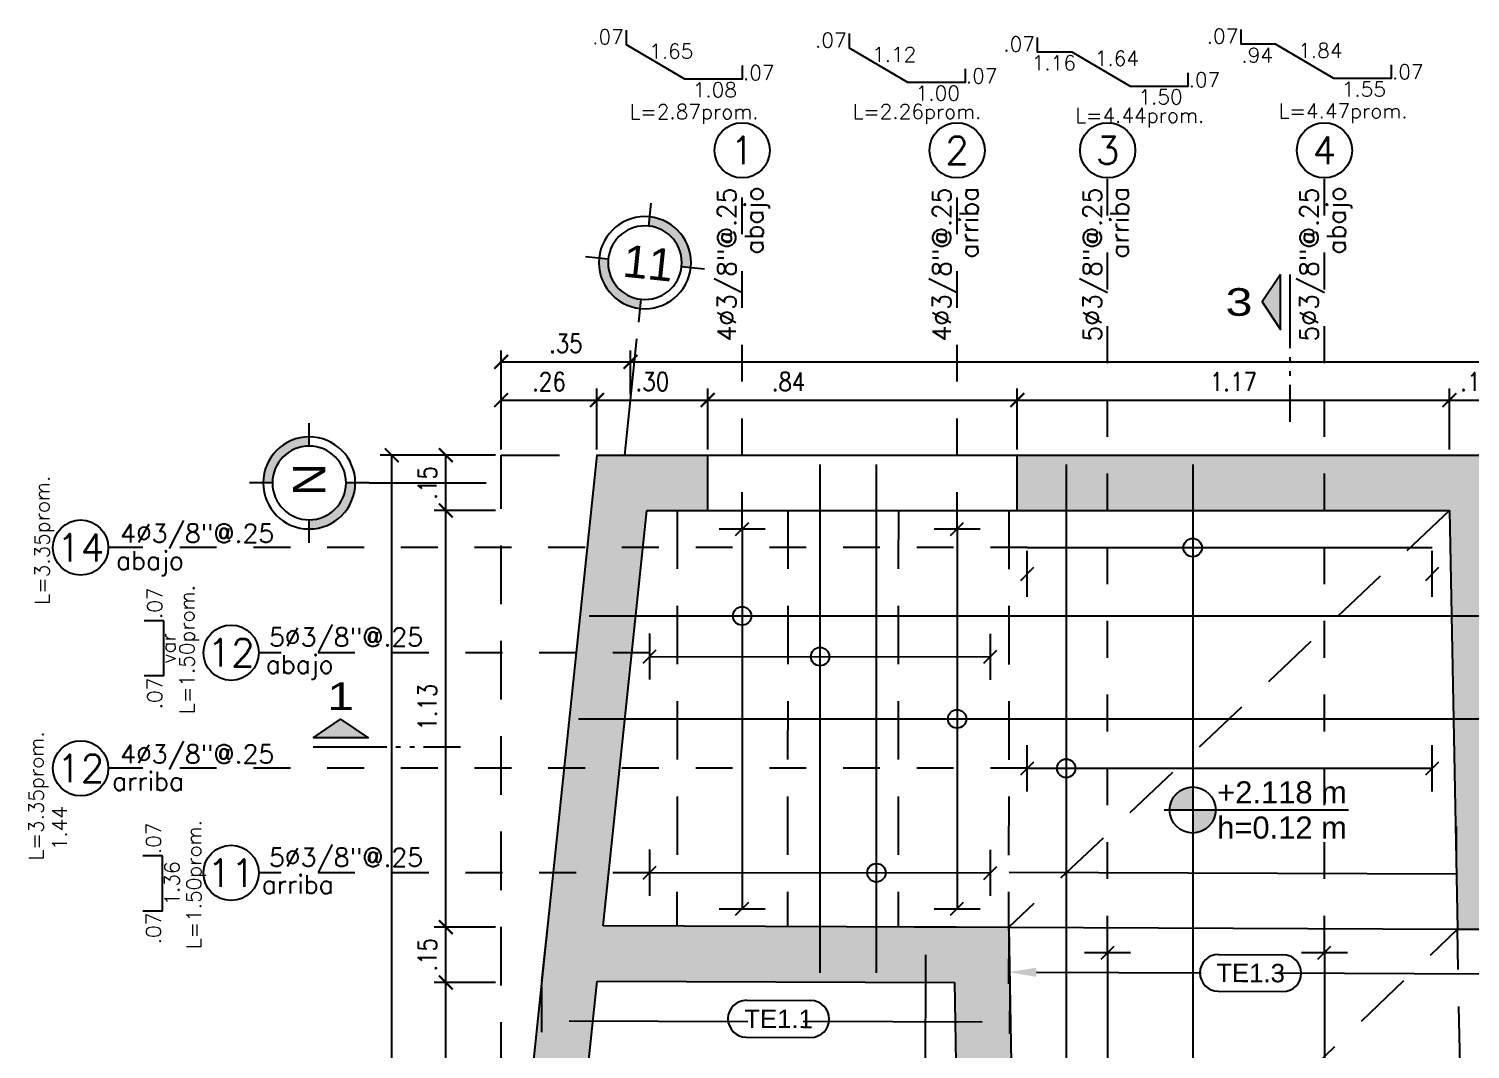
# Model space of a CAD drawing. Header units: millimetres. Extents: x -0.4 to 53.2, y 4.5 to 34.5.
# Drawn here: x 9.522 to 13.434, y 31.761 to 34.531 of the extents above; entities that cross this region are included whole.
import ezdxf
from ezdxf.enums import TextEntityAlignment as Align

# ---------------------------------------------------------------- set-up
doc = ezdxf.new("R2010")
doc.units = ezdxf.units.MM
doc.header["$LTSCALE"] = 0.05
for name, pattern in [('DASHDOT2', [12.7, 6.35, -3.175, 0, -3.175]), ('DOT2', [3.175, 0, -3.175]), ('HIDDEN2', [4.7625, 3.175, -1.5875])]:
    doc.linetypes.add(name, pattern=pattern)
for name, color, linetype in [('ACHURADO', 1, 'Continuous'), ('ACOTADO', 2, 'Continuous'), ('CANT_INVIS', 2, 'HIDDEN2'), ('CANT_VIS', 3, 'Continuous'), ('CONT_CORTE', 4, 'Continuous'), ('EJES', 1, 'DASHDOT2'), ('TEXTO_REFUERZO', 3, 'Continuous'), ('TXT_IND', 2, 'Continuous')]:
    doc.layers.add(name, color=color, linetype=linetype)
doc.styles.add('ACOTAMIENTOS', font='romans.shx', dxfattribs={"width": 0.85})
doc.styles.add('ARIAL', font='arial.ttf')
doc.styles.get("Standard").update_dxf_attribs({"font": 'romans.shx'})
doc.dimstyles.new('ACOTA_25', dxfattribs={"dimscale": 0.025, "dimtxt": 2, "dimasz": 1.5, "dimexe": 1.25, "dimexo": 0.625, "dimgap": 1, "dimtad": 1, "dimzin": 4, "dimdsep": 46, "dimtxsty": 'ACOTAMIENTOS', "dimblk1": 'ARCHTICK', "dimblk2": 'ARCHTICK', "dimsah": 1, "dimcen": 1.5, "dimclrd": 1, "dimclre": 1, "dimclrt": 256, "dimadec": 0, "dimazin": 0, "dimtfac": 1, "dimtofl": 0, "dimtmove": 2, "dimatfit": 3, "dimldrblk": 'ARCHTICK', "dimfxl": 0, "dimtolj": 1, "dimtzin": 0, "dimarcsym": 0})

# ---------------------------------------------------------------- blocks, each defined once
blk = doc.blocks.new('_ARCHTICK')
at = {"color": 0, "linetype": 'ByBlock', "const_width": 0.15}
blk.add_lwpolyline([(-0.5, -0.5), (0.5, 0.5)], dxfattribs=at)
blk = doc.blocks.new('*D270')
at = {"layer": 'ACOTADO', "color": 1, "lineweight": -2}
for p, q in [((10.7884, 31.9425), (10.6228, 31.9425)), ((10.6541, 30.9428), (10.6541, 31.9425)), ((10.7884, 30.9428), (10.6228, 30.9428))]:
    blk.add_line(p, q, dxfattribs=at)
at = {"layer": 'DEFPOINTS', "color": 0}
for p in [(10.6541, 31.9425), (10.804, 31.9425), (10.804, 30.9428)]:
    blk.add_point(p, dxfattribs=at)
at = {"layer": 'ACOTADO', "color": 1, "lineweight": -2, "xscale": 0.03750000000000001, "yscale": 0.03750000000000001, "zscale": 0.03750000000000001}
for p, rotation in [((10.6541, 31.9425), 90), ((10.6541, 30.9428), 270)]:
    blk.add_blockref('_ARCHTICK', p, dxfattribs=dict(at, rotation=rotation))
at = {"layer": 'ACOTADO', "insert": (10.6041, 31.5944), "char_height": 0.05, "attachment_point": 5, "rotation": 90, "style": 'ACOTAMIENTOS'}
blk.add_mtext('\\A1;1.00', dxfattribs=at)
blk = doc.blocks.new('*D271')
at = {"layer": 'ACOTADO', "color": 1, "lineweight": -2}
for p, q in [((10.7884, 32.0925), (10.6228, 32.0925)), ((10.6541, 31.9425), (10.6541, 32.0925)), ((10.7884, 31.9425), (10.6228, 31.9425))]:
    blk.add_line(p, q, dxfattribs=at)
at = {"layer": 'DEFPOINTS', "color": 0}
for p in [(10.6541, 32.0925), (10.804, 32.0925), (10.804, 31.9425)]:
    blk.add_point(p, dxfattribs=at)
at = {"layer": 'ACOTADO', "color": 1, "lineweight": -2, "xscale": 0.03750000000000001, "yscale": 0.03750000000000001, "zscale": 0.03750000000000001}
for p, rotation in [((10.6541, 32.0925), 90), ((10.6541, 31.9425), 270)]:
    blk.add_blockref('_ARCHTICK', p, dxfattribs=dict(at, rotation=rotation))
at = {"layer": 'ACOTADO', "insert": (10.6041, 32.0175), "char_height": 0.05, "attachment_point": 5, "rotation": 90, "style": 'ACOTAMIENTOS'}
blk.add_mtext('\\A1;.15', dxfattribs=at)
blk = doc.blocks.new('*D272')
at = {"layer": 'ACOTADO', "color": 1, "lineweight": -2}
for p, q in [((10.7884, 33.2233), (10.6228, 33.2233)), ((10.6541, 32.0925), (10.6541, 33.2233)), ((10.7884, 32.0925), (10.6228, 32.0925))]:
    blk.add_line(p, q, dxfattribs=at)
at = {"layer": 'DEFPOINTS', "color": 0}
for p in [(10.6541, 33.2233), (10.804, 33.2233), (10.804, 32.0925)]:
    blk.add_point(p, dxfattribs=at)
at = {"layer": 'ACOTADO', "color": 1, "lineweight": -2, "xscale": 0.03750000000000001, "yscale": 0.03750000000000001, "zscale": 0.03750000000000001}
for p, rotation in [((10.6541, 33.2233), 90), ((10.6541, 32.0925), 270)]:
    blk.add_blockref('_ARCHTICK', p, dxfattribs=dict(at, rotation=rotation))
at = {"layer": 'ACOTADO', "insert": (10.6041, 32.6897), "char_height": 0.05, "attachment_point": 5, "rotation": 90, "style": 'ACOTAMIENTOS'}
blk.add_mtext('\\A1;1.13', dxfattribs=at)
blk = doc.blocks.new('*D350')
at = {"layer": 'ACOTADO', "color": 1, "lineweight": -2}
for p, q in [((10.7884, 33.3733), (10.6228, 33.3733)), ((10.6541, 33.2233), (10.6541, 33.3733)), ((10.7884, 33.2233), (10.6228, 33.2233))]:
    blk.add_line(p, q, dxfattribs=at)
at = {"layer": 'DEFPOINTS', "color": 0}
for p in [(10.6541, 33.3733), (10.804, 33.3733), (10.804, 33.2233)]:
    blk.add_point(p, dxfattribs=at)
at = {"layer": 'ACOTADO', "color": 1, "lineweight": -2, "xscale": 0.03750000000000001, "yscale": 0.03750000000000001, "zscale": 0.03750000000000001}
for p, rotation in [((10.6541, 33.3733), 90), ((10.6541, 33.2233), 270)]:
    blk.add_blockref('_ARCHTICK', p, dxfattribs=dict(at, rotation=rotation))
at = {"layer": 'ACOTADO', "insert": (10.6041, 33.2983), "char_height": 0.05, "attachment_point": 5, "rotation": 90, "style": 'ACOTAMIENTOS'}
blk.add_mtext('\\A1;.15', dxfattribs=at)
blk = doc.blocks.new('*D354')
at = {"layer": 'ACOTADO', "color": 1, "lineweight": -2}
for p, q in [((10.804, 33.3889), (10.804, 33.5544)), ((10.804, 33.5232), (11.0641, 33.5232)), ((11.0641, 33.3889), (11.0641, 33.5544))]:
    blk.add_line(p, q, dxfattribs=at)
at = {"layer": 'DEFPOINTS', "color": 0}
for p in [(11.0641, 33.5232), (10.804, 33.3733), (11.0641, 33.3733)]:
    blk.add_point(p, dxfattribs=at)
at = {"layer": 'ACOTADO', "color": 1, "lineweight": -2, "xscale": 0.03750000000000001, "yscale": 0.03750000000000001, "zscale": 0.03750000000000001, "rotation": 180}
blk.add_blockref('_ARCHTICK', (10.804, 33.5232), dxfattribs=at)
at = {"layer": 'ACOTADO', "color": 1, "lineweight": -2, "xscale": 0.03750000000000001, "yscale": 0.03750000000000001, "zscale": 0.03750000000000001}
blk.add_blockref('_ARCHTICK', (11.0641, 33.5232), dxfattribs=at)
at = {"layer": 'ACOTADO', "insert": (10.934, 33.5732), "char_height": 0.05, "attachment_point": 5, "style": 'ACOTAMIENTOS'}
blk.add_mtext('\\A1;.26', dxfattribs=at)
blk = doc.blocks.new('*D355')
at = {"layer": 'ACOTADO', "color": 1, "lineweight": -2}
for p, q in [((11.0641, 33.3889), (11.0641, 33.5544)), ((11.0641, 33.5232), (11.3648, 33.5232)), ((11.3648, 33.3889), (11.3648, 33.5544))]:
    blk.add_line(p, q, dxfattribs=at)
at = {"layer": 'DEFPOINTS', "color": 0}
for p in [(11.3648, 33.5232), (11.0641, 33.3733), (11.3648, 33.3733)]:
    blk.add_point(p, dxfattribs=at)
at = {"layer": 'ACOTADO', "color": 1, "lineweight": -2, "xscale": 0.03750000000000001, "yscale": 0.03750000000000001, "zscale": 0.03750000000000001}
for p, rotation in [((11.0641, 33.5232), 180.0000000000032), ((11.3648, 33.5232), 3.256887993818641e-12)]:
    blk.add_blockref('_ARCHTICK', p, dxfattribs=dict(at, rotation=rotation))
at = {"layer": 'ACOTADO', "insert": (11.2145, 33.5732), "char_height": 0.05, "attachment_point": 5, "style": 'ACOTAMIENTOS'}
blk.add_mtext('\\A1;.30', dxfattribs=at)
blk = doc.blocks.new('*D356')
at = {"layer": 'ACOTADO', "color": 1, "lineweight": -2}
for p, q in [((11.3648, 33.3889), (11.3648, 33.5544)), ((11.3648, 33.5232), (12.2048, 33.5232)), ((12.2048, 33.3889), (12.2048, 33.5544))]:
    blk.add_line(p, q, dxfattribs=at)
at = {"layer": 'DEFPOINTS', "color": 0}
for p in [(12.2048, 33.5232), (11.3648, 33.3733), (12.2048, 33.3733)]:
    blk.add_point(p, dxfattribs=at)
at = {"layer": 'ACOTADO', "color": 1, "lineweight": -2, "xscale": 0.03750000000000001, "yscale": 0.03750000000000001, "zscale": 0.03750000000000001}
for p, rotation in [((11.3648, 33.5232), 180.0000000000032), ((12.2048, 33.5232), 3.256887993818641e-12)]:
    blk.add_blockref('_ARCHTICK', p, dxfattribs=dict(at, rotation=rotation))
at = {"layer": 'ACOTADO', "insert": (11.5839, 33.5732), "char_height": 0.05, "attachment_point": 5, "style": 'ACOTAMIENTOS'}
blk.add_mtext('\\A1;.84', dxfattribs=at)
blk = doc.blocks.new('*D357')
at = {"layer": 'ACOTADO', "color": 1, "lineweight": -2}
for p, q in [((12.2048, 33.3889), (12.2048, 33.5544)), ((12.2048, 33.5232), (13.3777, 33.5232)), ((13.3777, 33.3889), (13.3777, 33.5544))]:
    blk.add_line(p, q, dxfattribs=at)
at = {"layer": 'DEFPOINTS', "color": 0}
for p in [(13.3777, 33.5232), (12.2048, 33.3733), (13.3777, 33.3733)]:
    blk.add_point(p, dxfattribs=at)
at = {"layer": 'ACOTADO', "color": 1, "lineweight": -2, "xscale": 0.03750000000000001, "yscale": 0.03750000000000001, "zscale": 0.03750000000000001}
for p, rotation in [((12.2048, 33.5232), 180.0000000000032), ((13.3777, 33.5232), 3.256887993818641e-12)]:
    blk.add_blockref('_ARCHTICK', p, dxfattribs=dict(at, rotation=rotation))
at = {"layer": 'ACOTADO', "insert": (12.7913, 33.5732), "char_height": 0.05, "attachment_point": 5, "style": 'ACOTAMIENTOS'}
blk.add_mtext('\\A1;1.17', dxfattribs=at)
blk = doc.blocks.new('*D275')
at = {"layer": 'ACOTADO', "color": 1, "lineweight": -2}
for p, q in [((13.3777, 33.3889), (13.3777, 33.5544)), ((13.3777, 33.5232), (13.5277, 33.5232)), ((13.5277, 33.3889), (13.5277, 33.5544))]:
    blk.add_line(p, q, dxfattribs=at)
at = {"layer": 'DEFPOINTS', "color": 0}
for p in [(13.5277, 33.5232), (13.3777, 33.3733), (13.5277, 33.3733)]:
    blk.add_point(p, dxfattribs=at)
at = {"layer": 'ACOTADO', "color": 1, "lineweight": -2, "xscale": 0.03750000000000001, "yscale": 0.03750000000000001, "zscale": 0.03750000000000001}
for p, rotation in [((13.3777, 33.5232), 180.0000000000032), ((13.5277, 33.5232), 3.256887993818641e-12)]:
    blk.add_blockref('_ARCHTICK', p, dxfattribs=dict(at, rotation=rotation))
at = {"layer": 'ACOTADO', "insert": (13.4527, 33.5732), "char_height": 0.05, "attachment_point": 5, "style": 'ACOTAMIENTOS'}
blk.add_mtext('\\A1;.15', dxfattribs=at)
blk = doc.blocks.new('*D278')
at = {"layer": 'ACOTADO', "color": 1, "lineweight": -2}
for p, q in [((10.6384, 33.3733), (10.476, 33.3733)), ((10.5073, 30.8103), (10.5073, 33.3733)), ((10.6384, 30.8103), (10.476, 30.8103))]:
    blk.add_line(p, q, dxfattribs=at)
at = {"layer": 'DEFPOINTS', "color": 0}
for p in [(10.5073, 33.3733), (10.6541, 33.3733), (10.6541, 30.8103)]:
    blk.add_point(p, dxfattribs=at)
at = {"layer": 'ACOTADO', "color": 1, "lineweight": -2, "xscale": 0.03750000000000001, "yscale": 0.03750000000000001, "zscale": 0.03750000000000001}
for p, rotation in [((10.5073, 33.3733), 90), ((10.5073, 30.8103), 270)]:
    blk.add_blockref('_ARCHTICK', p, dxfattribs=dict(at, rotation=rotation))
at = {"layer": 'ACOTADO', "insert": (10.4573, 31.5944), "char_height": 0.05, "attachment_point": 5, "rotation": 90, "style": 'ACOTAMIENTOS'}
blk.add_mtext('\\A1;2.56', dxfattribs=at)
blk = doc.blocks.new('EJE')
at = {"layer": 'EJES', "linetype": 'Continuous'}
for points in [[(-0.25, 0), (-0.2, 0, -0.414214), (0, 0.2), (0, 0.25, 0.414214)], [(0.25, 0), (0.2, 0, -0.414214), (0, -0.2), (0, -0.25, 0.414214)]]:
    blk.add_hatch(color=256, dxfattribs=at).paths.add_polyline_path(points)
at = {"layer": 'EJES', "color": 1, "linetype": 'Continuous'}
for p, q in [((0, 0.2), (0, 0.325)), ((-0.2, 0), (-0.325, 0)), ((0.325, 0), (0.2, 0)), ((0, -0.325), (0, -0.2))]:
    blk.add_line(p, q, dxfattribs=at)
at = {"layer": 'EJES', "color": 3, "linetype": 'Continuous'}
for radius in [0.25, 0.2]:
    blk.add_circle((0, 0), radius, dxfattribs=at)
at = {"layer": 'EJES', "color": 4, "linetype": 'Continuous', "style": 'ARIAL'}
blk.add_attdef('EJE', text='', height=0.175, dxfattribs=at).set_placement((0, 0), align=Align.MIDDLE_CENTER)
blk = doc.blocks.new('*D280')
at = {"layer": 'ACOTADO', "color": 1, "lineweight": -2}
for p, q in [((10.804, 33.5388), (10.804, 33.6581)), ((11.1552, 33.5388), (11.1552, 33.6581)), ((10.804, 33.6268), (11.1552, 33.6268))]:
    blk.add_line(p, q, dxfattribs=at)
at = {"layer": 'DEFPOINTS', "color": 0}
for p in [(11.1552, 33.6268), (10.804, 33.5232), (11.1552, 33.5232)]:
    blk.add_point(p, dxfattribs=at)
at = {"layer": 'ACOTADO', "color": 1, "lineweight": -2, "xscale": 0.03750000000000001, "yscale": 0.03750000000000001, "zscale": 0.03750000000000001, "rotation": 180}
blk.add_blockref('_ARCHTICK', (10.804, 33.6268), dxfattribs=at)
at = {"layer": 'ACOTADO', "color": 1, "lineweight": -2, "xscale": 0.03750000000000001, "yscale": 0.03750000000000001, "zscale": 0.03750000000000001}
blk.add_blockref('_ARCHTICK', (11.1552, 33.6268), dxfattribs=at)
at = {"layer": 'ACOTADO', "insert": (10.9796, 33.6768), "char_height": 0.05, "attachment_point": 5, "style": 'ACOTAMIENTOS'}
blk.add_mtext('\\A1;.35', dxfattribs=at)
blk = doc.blocks.new('*D281')
at = {"layer": 'ACOTADO', "color": 1, "lineweight": -2}
for p, q in [((11.1552, 33.5388), (11.1552, 33.6581)), ((16.1568, 33.5388), (16.1568, 33.6581)), ((11.1552, 33.6268), (16.1568, 33.6268))]:
    blk.add_line(p, q, dxfattribs=at)
at = {"layer": 'DEFPOINTS', "color": 0}
for p in [(16.1568, 33.6268), (11.1552, 33.5232), (16.1568, 33.5232)]:
    blk.add_point(p, dxfattribs=at)
at = {"layer": 'ACOTADO', "color": 1, "lineweight": -2, "xscale": 0.03750000000000001, "yscale": 0.03750000000000001, "zscale": 0.03750000000000001}
for p, rotation in [((11.1552, 33.6268), 180.0000000000024), ((16.1568, 33.6268), 2.442665995363981e-12)]:
    blk.add_blockref('_ARCHTICK', p, dxfattribs=dict(at, rotation=rotation))
at = {"layer": 'ACOTADO', "insert": (13.656, 33.6768), "char_height": 0.05, "attachment_point": 5, "style": 'ACOTAMIENTOS'}
blk.add_mtext('\\A1;5.00', dxfattribs=at)
blk = doc.blocks.new('COTA25')
at = {"layer": 'TEXTO_REFUERZO', "color": 1}
blk.add_line((0, -0.0625), (0, 0.0625), dxfattribs=at)
at = {"layer": 'TEXTO_REFUERZO'}
blk.add_line((-0.0177, -0.0177), (0.0177, 0.0177), dxfattribs=at)
blk = doc.blocks.new('NIVEL-PLANTA')
at = {"layer": 'TXT_IND'}
for points in [[(-0.47, 0), (-0.345, 0), (-0.345, 0.125, 0.414214)], [(-0.345, -0.125, 0.414214), (-0.22, 0), (-0.345, 0)]]:
    blk.add_hatch(color=1, dxfattribs=at).paths.add_polyline_path(points)
for p, q in [((-0.345, 0.15), (-0.345, -0.15)), ((-0.5, 0), (0.5, 0)), ((-0.22, 0), (0.5, 0))]:
    blk.add_line(p, q, dxfattribs=at)
at = {"layer": 'TXT_IND', "color": 3}
blk.add_circle((-0.345, 0), 0.125, dxfattribs=at)
at = {"layer": 'TXT_IND', "style": 'ARIAL'}
blk.add_attdef('NIVEL', text='', height=0.12, dxfattribs=at).set_placement((0.14, 0), align=Align.BOTTOM_CENTER)
at = {"layer": 'TXT_IND', "style": 'ARIAL', "width": 0.95}
blk.add_attdef('PERALTE', text='', height=0.12, dxfattribs=at).set_placement((0.14, -0.1911), align=Align.BOTTOM_CENTER)
blk = doc.blocks.new('CORTE')
at = {"layer": 'TXT_IND'}
blk.add_hatch(color=7, dxfattribs=at).paths.add_polyline_path([(-0.8, 0.05), (-0.5, 0.05), (-0.65, 0.15)])
at = {"layer": 'TXT_IND', "color": 7}
for p, q in [((-0.8, 0), (-0.4, 0)), ((-0.35, 0), (-0.325, 0)), ((-0.275, 0), (-0.25, 0)), ((-0.2, 0), (0, 0))]:
    blk.add_line(p, q, dxfattribs=at)
blk.add_lwpolyline([(-0.8, 0.05), (-0.65, 0.15), (-0.5, 0.05)], close=True, dxfattribs=at)
at = {"layer": 'TXT_IND', "color": 7, "style": 'ARIAL', "text_generation_flag": 6, "width": 1.25}
blk.add_attdef('1', text='', height=0.15, rotation=180, dxfattribs=at).set_placement((-0.65, 0.275), align=Align.MIDDLE_CENTER)
blk = doc.blocks.new('*D359')
at = {"layer": 'DEFPOINTS', "color": 0, "linetype": 'Continuous'}
for p in [(14.5973, 32.3298), (13.3966, 32.2376), (14.5969, 32.2329)]:
    blk.add_point(p, dxfattribs=at)
at = {"layer": 'TXT_IND', "color": 1, "linetype": 'Continuous', "lineweight": -2}
for p, q in [((13.3967, 32.2532), (13.3971, 32.3657)), ((14.597, 32.2486), (14.5974, 32.3611)), ((13.472, 32.3341), (13.8461, 32.3327)), ((14.5223, 32.3301), (14.0461, 32.3319))]:
    blk.add_line(p, q, dxfattribs=at)
at = {"layer": 'TXT_IND', "color": 1, "linetype": 'Continuous'}
for points in [[(13.472, 32.3466), (13.4719, 32.3216), (13.397, 32.3344)], [(14.5223, 32.3426), (14.5222, 32.3176), (14.5973, 32.3298)]]:
    blk.add_solid(points, dxfattribs=at)
at = {"layer": 'TXT_IND', "linetype": 'Continuous', "insert": (13.9461, 32.3323), "char_height": 0.05, "attachment_point": 5, "rotation": 359.7793}
blk.add_mtext('\\A1;   ', dxfattribs=at)
blk = doc.blocks.new('*D361')
at = {"layer": 'DEFPOINTS', "color": 0, "linetype": 'Continuous'}
for p in [(10.9141, 31.9467), (12.1846, 31.9425), (12.1842, 31.8346)]:
    blk.add_point(p, dxfattribs=at)
at = {"layer": 'TXT_IND', "color": 1, "linetype": 'Continuous', "lineweight": -2}
for p, q in [((10.9141, 31.9311), (10.9137, 31.8076)), ((12.1845, 31.9268), (12.1841, 31.8033)), ((10.9888, 31.8386), (11.474, 31.8369)), ((12.1092, 31.8348), (11.624, 31.8364))]:
    blk.add_line(p, q, dxfattribs=at)
at = {"layer": 'TXT_IND', "color": 1, "linetype": 'Continuous'}
for points in [[(10.9888, 31.8511), (10.9887, 31.8261), (10.9138, 31.8388)], [(12.1092, 31.8473), (12.1092, 31.8223), (12.1842, 31.8346)]]:
    blk.add_solid(points, dxfattribs=at)
at = {"layer": 'TXT_IND', "linetype": 'Continuous', "insert": (11.549, 31.8367), "char_height": 0.05, "width": 0.130244, "attachment_point": 5, "rotation": 359.8088}
blk.add_mtext('\\A1;  ', dxfattribs=at)
blk = doc.blocks.new('*D362')
at = {"layer": 'DEFPOINTS', "color": 0, "linetype": 'Continuous'}
for p in [(11.9561, 32.0928), (12.0555, 32.0924), (12.0507, 30.8103)]:
    blk.add_point(p, dxfattribs=at)
at = {"layer": 'TXT_IND', "color": 1, "linetype": 'Continuous', "lineweight": -2}
for p, q in [((12.0399, 32.0924), (11.9248, 32.0929)), ((11.9558, 32.0178), (11.954, 31.5517)), ((11.9515, 30.8857), (11.9533, 31.3517)), ((12.0351, 30.8104), (11.92, 30.8108))]:
    blk.add_line(p, q, dxfattribs=at)
at = {"layer": 'TXT_IND', "color": 1, "linetype": 'Continuous'}
for points in [[(11.9433, 32.0178), (11.9683, 32.0177), (11.9561, 32.0928)], [(11.939, 30.8858), (11.964, 30.8857), (11.9512, 30.8107)]]:
    blk.add_solid(points, dxfattribs=at)
at = {"layer": 'TXT_IND', "linetype": 'Continuous', "insert": (11.9537, 31.4517), "char_height": 0.05, "attachment_point": 5, "rotation": 89.7831}
blk.add_mtext('\\A1;   ', dxfattribs=at)
blk = doc.blocks.new('ETIQUETA')
at = {"layer": 'TXT_IND', "color": 3}
for p, q in [((-0.175, 0.2), (0.175, 0.2)), ((-0.175, 0), (0.175, 0))]:
    blk.add_line(p, q, dxfattribs=at)
for centre, start, end in [((-0.175, 0.1), 90, 270), ((0.175, 0.1), 270, 90)]:
    blk.add_arc(centre, 0.1, start, end, dxfattribs=at)
at = {"layer": 'TXT_IND', "color": 4, "style": 'ARIAL'}
blk.add_attdef('TEXTO', text='', height=0.1, dxfattribs=at).set_placement((0, 0.1), align=Align.MIDDLE_CENTER)
blk = doc.blocks.new('*D363')
at = {"layer": 'DEFPOINTS', "color": 0, "linetype": 'Continuous'}
for p in [(12.1821, 32.0922), (13.5466, 32.0869), (13.5462, 31.9651)]:
    blk.add_point(p, dxfattribs=at)
at = {"layer": 'TXT_IND', "color": 1, "linetype": 'Continuous', "lineweight": -2}
for p, q in [((12.1821, 32.0766), (12.1815, 31.9391)), ((13.5466, 32.0713), (13.546, 31.9338)), ((12.2567, 31.9701), (12.7042, 31.9683)), ((13.4712, 31.9654), (12.9042, 31.9676))]:
    blk.add_line(p, q, dxfattribs=at)
at = {"layer": 'TXT_IND', "color": 1, "linetype": 'Continuous'}
for points in [[(12.2567, 31.9826), (12.2566, 31.9576), (12.1817, 31.9704)], [(13.4712, 31.9779), (13.4711, 31.9529), (13.5462, 31.9651)]]:
    blk.add_solid(points, dxfattribs=at)
at = {"layer": 'TXT_IND', "linetype": 'Continuous', "insert": (12.8042, 31.9617), "char_height": 0.05, "attachment_point": 5, "rotation": 359.7787}
blk.add_mtext('\\A1;   ', dxfattribs=at)

msp = doc.modelspace()

# ---------------------------------------------------------------- hatches: boundary and pattern name
at = {"layer": 'ACHURADO', "ltscale": 0.2}
h = msp.add_hatch(color=252, dxfattribs=at)
h.dxf.hatch_style = 1
h.paths.add_polyline_path([(12.1821, 32.0919), (11.0806, 32.0961), (11.1991, 33.2233), (11.3648, 33.2233), (11.3648, 33.3733), (11.0641, 33.3733), (10.804, 30.8993), (10.804, 30.8103), (16.1637, 30.8103), (16.1637, 30.8686), (16.1337, 30.8726), (16.1937, 30.8806), (16.1637, 30.8846), (16.1637, 30.9428), (12.2007, 30.9428)])
h.paths.add_polyline_path([(12.0344, 31.9425), (12.0506, 30.9428), (10.9594, 30.9428), (11.0649, 31.9461)], flags=16)
h = msp.add_hatch(color=252, dxfattribs=at)
h.dxf.hatch_style = 1
h.paths.add_polyline_path([(14.5892, 33.3733), (13.1569, 33.3733), (12.2048, 33.3733), (12.2048, 33.2233), (13.3777, 33.2233), (13.3995, 32.0875), (14.5998, 32.0829), (14.5772, 33.2596)])
h.paths.add_polyline_path([(13.5277, 33.2233), (14.4279, 33.2233), (14.4469, 32.2335), (13.5466, 32.2369)], flags=16)

# ---------------------------------------------------------------- linework, layer by layer
at = {"layer": 'CANT_INVIS', "color": 2}
for p, q in [((11.2822, 33.2239), (11.2813, 32.0953)), ((11.5822, 33.2237), (11.5813, 32.0942)), ((11.8822, 33.2235), (11.8813, 32.093)), ((12.1822, 33.2233), (12.1813, 32.0833)), ((13.3777, 33.2233), (12.1821, 32.0923)), ((12.2048, 30.9428), (13.3997, 32.0875)), ((13.4213, 30.9428), (13.3995, 32.0873))]:
    msp.add_line(p, q, dxfattribs=at)
at = {"layer": 'CANT_INVIS', "color": 0}
msp.add_lwpolyline([(10.804, 30.8993), (10.804, 33.3733), (11.0641, 33.3733)], dxfattribs=at)
at = {"layer": 'CANT_VIS'}
for p, q in [((11.3648, 33.3733), (12.2048, 33.3733)), ((11.3648, 33.2233), (12.2048, 33.2233))]:
    msp.add_line(p, q, dxfattribs=at)
at = {"layer": 'CANT_VIS', "color": 3}
for p, q in [((12.1827, 32.2422), (13.3966, 32.2376)), ((12.1821, 32.0923), (13.3995, 32.0875))]:
    msp.add_line(p, q, dxfattribs=at)
at = {"layer": 'CONT_CORTE'}
for p, q in [((11.0641, 33.3733), (10.804, 30.8993)), ((11.0641, 33.3733), (11.3648, 33.3733)), ((11.3648, 33.2233), (11.3648, 33.3733)), ((12.2048, 33.3733), (13.1569, 33.3733)), ((12.2048, 33.2233), (12.2048, 33.3733)), ((13.1569, 33.3733), (14.5892, 33.3733)), ((11.0483, 33.2233), (11.0483, 33.2233)), ((11.0806, 32.0961), (11.1991, 33.2233)), ((11.1991, 33.2233), (11.3648, 33.2233)), ((12.2048, 33.2233), (13.3777, 33.2233)), ((13.3777, 33.2233), (13.3995, 32.0875)), ((10.9299, 32.0966), (10.9141, 31.9467)), ((12.182, 32.0919), (11.0806, 32.0961)), ((12.1821, 32.0922), (12.2007, 30.9428)), ((13.3995, 32.0875), (14.5998, 32.0829)), ((10.9594, 30.9428), (11.0649, 31.9461)), ((11.0649, 31.9461), (12.0344, 31.9425)), ((12.0344, 31.9425), (12.0506, 30.9428))]:
    msp.add_line(p, q, dxfattribs=at)
at = {"layer": 'EJES'}
for p, q in [((11.1395, 33.3733), (11.1774, 33.7345)), ((10.4458, 33.2983), (10.804, 33.2983))]:
    msp.add_line(p, q, dxfattribs=at)
at = {"layer": 'TEXTO_REFUERZO', "color": 3, "linetype": 'DOT2', "ltscale": 0.2}
for p, q in [((11.4582, 33.1733), (11.4582, 34.126)), ((12.0415, 33.1733), (12.0415, 34.126)), ((12.4501, 32.0237), (12.4501, 34.126)), ((13.0384, 32.0237), (13.0384, 34.126)), ((12.2321, 33.1228), (9.7379, 33.1228)), ((11.2075, 32.8375), (10.1463, 32.8375)), ((12.2321, 32.5237), (9.7379, 32.5237)), ((11.2075, 32.2399), (10.1463, 32.2399))]:
    msp.add_line(p, q, dxfattribs=at)
at = {"layer": 'TEXTO_REFUERZO', "color": 5}
for p, q in [((11.6697, 31.9688), (11.6697, 33.3483)), ((12.6809, 33.3483), (12.6809, 30.8353)), ((11.0432, 32.9372), (13.5136, 32.9372)), ((9.8883, 32.9243), (9.8351, 32.9243)), ((9.8883, 32.7743), (9.8883, 32.9243)), ((9.8883, 32.7743), (9.8351, 32.7743))]:
    msp.add_line(p, q, dxfattribs=at)
at = {"layer": 'TEXTO_REFUERZO', "color": 6}
for p, q in [((11.8226, 31.9688), (11.8226, 33.3483)), ((12.3376, 33.3483), (12.3376, 30.8353)), ((11.0139, 32.6578), (13.5136, 32.6578)), ((9.8852, 32.2862), (9.832, 32.2862)), ((9.8852, 32.1362), (9.8852, 32.2862)), ((9.8852, 32.1362), (9.832, 32.1362))]:
    msp.add_line(p, q, dxfattribs=at)
at = {"layer": 'TEXTO_REFUERZO', "color": 1}
for p, q in [((11.4582, 33.1733), (11.4582, 32.1424)), ((12.0415, 33.1733), (12.0415, 32.1424)), ((12.2321, 33.1228), (13.3309, 33.1228)), ((11.2075, 32.8272), (12.1319, 32.8265)), ((12.2321, 32.5237), (13.3309, 32.5237)), ((11.2075, 32.2405), (12.1319, 32.2398)), ((12.4501, 32.0237), (12.4501, 30.9928)), ((13.0384, 32.0237), (13.0384, 30.9928))]:
    msp.add_line(p, q, dxfattribs=at)
at = {"layer": 'TEXTO_REFUERZO', "color": 5}
for points in [[(11.4583, 34.431), (11.4583, 34.3939), (11.3031, 34.3939), (11.1446, 34.4871), (11.1446, 34.5268)], [(13.2196, 34.433), (13.2196, 34.3958), (13.0644, 34.3958), (12.9059, 34.489), (12.8121, 34.489), (12.8121, 34.5288)]]:
    msp.add_lwpolyline(points, dxfattribs=at)
at = {"layer": 'TEXTO_REFUERZO', "color": 6}
for points in [[(12.0633, 34.4221), (12.0633, 34.3849), (11.9081, 34.3849), (11.7496, 34.4781), (11.7496, 34.4781), (11.7496, 34.5178)], [(12.6678, 34.4118), (12.6678, 34.3746), (12.5125, 34.3746), (12.354, 34.4678), (12.2602, 34.4678), (12.2602, 34.5076)]]:
    msp.add_lwpolyline(points, dxfattribs=at)
at = {"layer": 'TEXTO_REFUERZO', "color": 3}
for centre in [(11.4582, 34.201), (13.0384, 34.201), (9.6629, 33.1228), (10.0713, 32.8375)]:
    msp.add_circle(centre, 0.075, dxfattribs=at)
at = {"layer": 'TEXTO_REFUERZO', "color": 6}
for centre in [(12.0415, 34.201), (12.4501, 34.201), (9.6629, 32.5237), (10.0713, 32.2399)]:
    msp.add_circle(centre, 0.075, dxfattribs=at)
at = {"layer": 'TEXTO_REFUERZO', "color": 1}
for centre in [(12.6809, 33.1228), (11.4582, 32.9372), (11.6697, 32.8269), (12.0415, 32.6578), (12.3376, 32.5237), (11.8226, 32.2401)]:
    msp.add_circle(centre, 0.025, dxfattribs=at)

# ---------------------------------------------------------------- block references
at = {"layer": 'EJES'}
ref = msp.add_blockref('EJE', (11.1944, 33.8961), dxfattribs=dict(at, xscale=-0.5, yscale=0.5, zscale=0.5, rotation=354.0000899487781))
ref.add_attrib('EJE', '11', dxfattribs={"color": 4, "linetype": 'Continuous', "height": 0.0875, "rotation": 354.0001, "style": 'ARIAL'}).set_placement((11.2035, 33.8951), align=Align.MIDDLE_CENTER)
ref = msp.add_blockref('EJE', (10.2833, 33.2983), dxfattribs=dict(at, xscale=-0.5, yscale=0.5, zscale=0.5, rotation=90))
ref.add_attrib('EJE', 'N', dxfattribs={"color": 4, "linetype": 'Continuous', "height": 0.0875, "rotation": 90, "style": 'ARIAL'}).set_placement((10.2833, 33.3074), align=Align.MIDDLE_CENTER)
at = {"layer": 'TEXTO_REFUERZO', "color": 5, "xscale": -1, "rotation": 270}
for p in [(11.4582, 33.1733), (12.0415, 33.1733), (11.4582, 32.1424), (12.0415, 32.1424), (12.4501, 32.0237), (13.0384, 32.0237)]:
    msp.add_blockref('COTA25', p, dxfattribs=at)
at = {"layer": 'TEXTO_REFUERZO', "color": 5, "rotation": 0.045615971087336}
for p in [(12.2321, 33.0515), (13.3309, 33.0515), (12.2321, 32.5237), (13.3309, 32.5237)]:
    msp.add_blockref('COTA25', p, dxfattribs=at)
at = {"layer": 'TEXTO_REFUERZO', "color": 5}
for p in [(11.2075, 32.8272), (12.1319, 32.8265), (11.2075, 32.2405), (12.1319, 32.2398)]:
    msp.add_blockref('COTA25', p, dxfattribs=at)
at = {"layer": 'TXT_IND'}
ref = msp.add_blockref('CORTE', (12.9442, 33.4644), dxfattribs=dict(at, xscale=-0.5, yscale=0.5, zscale=0.5, rotation=90))
ref.add_attrib('1', '3', dxfattribs={"color": 7, "height": 0.075, "rotation": 180, "style": 'ARIAL', "text_generation_flag": 6, "width": 1.25}).set_placement((12.8067, 33.7894), align=Align.MIDDLE_CENTER)
at = {"layer": 'TXT_IND', "xscale": 0.5, "yscale": 0.5, "zscale": 0.5}
msp.add_blockref('CORTE', (10.6936, 32.5817), dxfattribs=at).add_auto_attribs({'1': '1'})
at = {"layer": 'TXT_IND'}
ref = msp.add_blockref('NIVEL-PLANTA', (12.8534, 32.4106), dxfattribs=dict(at, xscale=0.5, yscale=0.5, zscale=0.5))
ref.add_attrib('NIVEL', '+2.118 m', dxfattribs={"height": 0.06, "style": 'ARIAL'}).set_placement((12.9234, 32.4106), align=Align.BOTTOM_CENTER)
ref.add_attrib('PERALTE', 'h=0.12 m', dxfattribs={"height": 0.06, "style": 'ARIAL'}).set_placement((12.9234, 32.315), align=Align.BOTTOM_CENTER)
at = {"layer": 'TXT_IND', "xscale": 0.5, "yscale": 0.5, "zscale": 0.5, "rotation": 359.7792966602337}
for p, values in [((12.8379, 31.9182), {'TEXTO': 'TE1.3'}), ((11.5569, 31.7937), {'TEXTO': 'TE1.1'})]:
    msp.add_blockref('ETIQUETA', p, dxfattribs=at).add_auto_attribs(values)

# ---------------------------------------------------------------- texts
at = {"layer": 'TEXTO_REFUERZO', "color": 2}
for s, p in [('.07', (11.0941, 34.4768)), ('.07', (11.6991, 34.4679)), ('.07', (12.2098, 34.4576)), ('.07', (12.7617, 34.4788)), ('1.65', (11.2659, 34.4379)), ('1.12', (11.8709, 34.429)), ('1.64', (12.4754, 34.4187)), ('.94', (12.8561, 34.4275)), ('1.84', (13.0273, 34.4399)), ('.07', (11.5032, 34.3798)), ('.07', (12.1082, 34.3708)), ('1.16', (12.3042, 34.4063)), ('.07', (13.2645, 34.3818)), ('1.08', (11.3842, 34.333)), ('.07', (12.7127, 34.3606)), ('1.55', (13.1455, 34.335)), ('1.00', (11.9892, 34.3241)), ('1.50', (12.5937, 34.3138)), ('L=2.87prom.', (11.3278, 34.2739)), ('L=2.26prom.', (11.9328, 34.2742)), ('L=4.44prom.', (12.5373, 34.264)), ('L=4.47prom.', (13.0892, 34.2759))]:
    msp.add_text(s, height=0.04, dxfattribs=at).set_placement(p, align=Align.BOTTOM_CENTER)
at = {"layer": 'TEXTO_REFUERZO', "color": 3}
for s, p in [('1', (11.4582, 34.201)), ('4', (13.0384, 34.201)), ('14', (9.6629, 33.1228)), ('12', (10.0713, 32.8375))]:
    msp.add_text(s, height=0.075, dxfattribs=at).set_placement(p, align=Align.MIDDLE_CENTER)
at = {"layer": 'TEXTO_REFUERZO', "color": 6}
for s, p in [('2', (12.0415, 34.201)), ('3', (12.4501, 34.201)), ('12', (9.6629, 32.5237)), ('11', (10.0713, 32.2399))]:
    msp.add_text(s, height=0.075, dxfattribs=at).set_placement(p, align=Align.MIDDLE_CENTER)
at = {"layer": 'TEXTO_REFUERZO', "color": 2}
for s, p in [('4%%C3/8"@.25', (11.4565, 34.0999)), ('abajo', (11.5302, 34.1027)), ('4%%C3/8"@.25', (12.0398, 34.0999)), ('arriba', (12.1135, 34.1027)), ('5%%C3/8"@.25', (12.4484, 34.0999)), ('arriba', (12.5221, 34.1027)), ('5%%C3/8"@.25', (13.0367, 34.0999)), ('abajo', (13.1104, 34.1027))]:
    msp.add_text(s, height=0.05, rotation=90, dxfattribs=at).set_placement(p, align=Align.BOTTOM_RIGHT)
for s, p in [('L=3.35prom.', (9.5902, 33.1431)), ('L=1.50prom.', (9.9836, 32.8463)), ('.07', (9.8959, 32.9717)), ('var', (9.9327, 32.8493)), ('.07', (9.8959, 32.7269)), ('L=3.35prom.', (9.5743, 32.449)), ('1.44', (9.6379, 32.3614)), ('.07', (9.8928, 32.3336)), ('L=1.50prom.', (10.0025, 32.2082)), ('1.36', (9.9429, 32.2112)), ('.07', (9.8928, 32.0888))]:
    msp.add_text(s, height=0.04, rotation=90, dxfattribs=at).set_placement(p, align=Align.BOTTOM_CENTER)
for s, p in [('4%%C3/8"@.25', (10.1882, 33.1216)), ('abajo', (9.9432, 33.0479)), ('5%%C3/8"@.25', (10.5922, 32.8399)), ('abajo', (10.3495, 32.7662)), ('4%%C3/8"@.25', (10.1882, 32.5225)), ('arriba', (9.9432, 32.4488)), ('5%%C3/8"@.25', (10.5922, 32.2423)), ('arriba', (10.3495, 32.1686))]:
    msp.add_text(s, height=0.05, dxfattribs=at).set_placement(p, align=Align.BOTTOM_RIGHT)

# ---------------------------------------------------------------- dimensions: what is measured, and where the dimension line sits
at = {"layer": 'ACOTADO'}
for p1, p2, distance, picture, middle in [((10.804, 33.5232), (11.1552, 33.5232), 0.1036, '*D280', (10.9796, 33.6768)), ((10.804, 33.3733), (11.0641, 33.3733), 0.1499, '*D354', (10.934, 33.5732))]:
    dim = msp.add_aligned_dim(p1=p1, p2=p2, distance=distance, dimstyle='ACOTA_25', dxfattribs=at)
    dim.commit()
    dim.dimension.update_dxf_attribs({"geometry": picture, "text_midpoint": middle})
for base, p1, p2, angle, picture, middle in [((16.1568, 33.6268), (11.1552, 33.5232), (16.1568, 33.5232), 180, '*D281', (13.656, 33.6768)), ((11.3648, 33.5232), (11.0641, 33.3733), (11.3648, 33.3733), 180, '*D355', (11.2145, 33.5732)), ((13.3777, 33.5232), (12.2048, 33.3733), (13.3777, 33.3733), 180, '*D357', (12.7913, 33.5732)), ((13.5277, 33.5232), (13.3777, 33.3733), (13.5277, 33.3733), 180, '*D275', (13.4527, 33.5732)), ((10.6541, 33.3733), (10.804, 33.2233), (10.804, 33.3733), 270, '*D350', (10.6041, 33.2983)), ((10.6541, 32.0925), (10.804, 31.9425), (10.804, 32.0925), 270, '*D271', (10.6041, 32.0175))]:
    dim = msp.add_linear_dim(base=base, p1=p1, p2=p2, angle=angle, dimstyle='ACOTA_25', dxfattribs=at)
    dim.commit()
    dim.dimension.update_dxf_attribs({"geometry": picture, "text_midpoint": middle})
for base, p1, p2, angle, picture, middle, dimtype in [((12.2048, 33.5232), (11.3648, 33.3733), (12.2048, 33.3733), 180, '*D356', (11.5839, 33.5732), 160), ((10.5073, 33.3733), (10.6541, 30.8103), (10.6541, 33.3733), 90, '*D278', (10.4573, 31.5944), 161), ((10.6541, 33.2233), (10.804, 32.0925), (10.804, 33.2233), 270, '*D272', (10.6041, 32.6897), 160), ((10.6541, 31.9425), (10.804, 30.9428), (10.804, 31.9425), 270, '*D270', (10.6041, 31.5944), 160)]:
    dim = msp.add_linear_dim(base=base, p1=p1, p2=p2, angle=angle, dimstyle='ACOTA_25', dxfattribs=at)
    dim.commit()
    dim.dimension.update_dxf_attribs({"geometry": picture, "text_midpoint": middle, "dimtype": dimtype})
at = {"layer": 'TXT_IND', "linetype": 'Continuous'}
for base, p1, p2, angle, text, picture, middle in [((14.5973, 32.3298), (13.3966, 32.2376), (14.5969, 32.2329), 359.7793, '   ', '*D359', (13.9461, 32.3323)), ((11.9561, 32.0928), (12.0507, 30.8103), (12.0555, 32.0924), 89.7831, '   ', '*D362', (11.9537, 31.4517)), ((13.5462, 31.9651), (12.1821, 32.0922), (13.5466, 32.0869), 359.7787, '   ', '*D363', (12.8042, 31.9617)), ((12.1842, 31.8346), (10.9141, 31.9467), (12.1846, 31.9425), 359.8088, '  ', '*D361', (11.549, 31.8367))]:
    dim = msp.add_linear_dim(base=base, p1=p1, p2=p2, angle=angle, text=text, dimstyle='ACOTA_25', override={"dimasz": 3, "dimtxsty": 'Standard'}, dxfattribs=at)
    dim.commit()
    dim.dimension.update_dxf_attribs({"geometry": picture, "text_midpoint": middle, "dimtype": 161})

doc.saveas('drawing.dxf')
